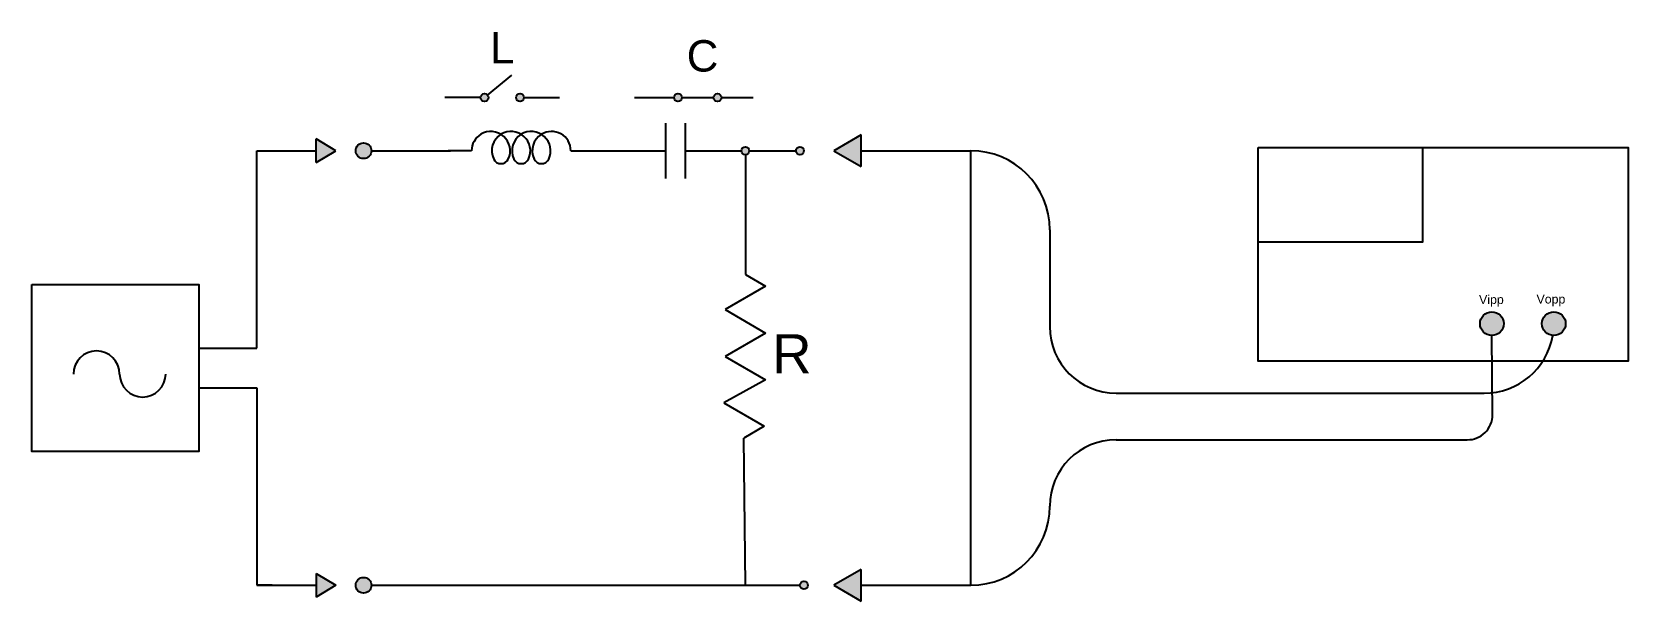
# Model space of a CAD drawing. Header units: millimetres. Extents: x 34 to 438, y 40 to 184.
import ezdxf

# ---------------------------------------------------------------- set-up
doc = ezdxf.new("R2010")
doc.units = ezdxf.units.MM
doc.styles.get("Standard").update_dxf_attribs({"font": 'arial.ttf'})

msp = doc.modelspace()

# ---------------------------------------------------------------- hatches: boundary and pattern name
h = msp.add_hatch(color=256)
h.dxf.hatch_style = 1
h.paths.add_polyline_path([(105.76, 157.26), (105.76, 151.26), (110.76, 154.26)])
h.paths.add_polyline_path([(119.76, 154.26, 1), (115.76, 154.26, 1)])
h.paths.add_polyline_path([(110.76, 44.26), (105.76, 47.26), (105.76, 41.26)])
h.paths.add_polyline_path([(119.76, 44.26, 1), (115.76, 44.26, 1)])
h.paths.add_polyline_path([(228.25, 44.26, 1), (230.25, 44.26, 1)])
h.paths.add_polyline_path([(243.72, 48.26), (236.79, 44.26), (243.72, 40.26)])
h.paths.add_polyline_path([(243.72, 158.26), (236.79, 154.26), (243.72, 150.26)])
h.paths.add_polyline_path([(227.25, 154.26, 1), (229.25, 154.26, 1)])
h.paths.add_polyline_path([(215.42, 154.26, 1), (213.42, 154.26, 1)])
h.paths.add_polyline_path([(400.45, 110.49, 1), (406.45, 110.49, 1)])
h.paths.add_polyline_path([(422.12, 110.49, 1), (416.12, 110.49, 1)])
h.paths.add_polyline_path([(196.37, 167.71, 1), (198.37, 167.71, 1)])
h.paths.add_polyline_path([(208.37, 167.71, 1), (206.37, 167.71, 1)])
h.paths.add_polyline_path([(158.37, 167.71, 1), (156.37, 167.71, 1)])
h.paths.add_polyline_path([(149.37, 167.71, 1), (147.37, 167.71, 1)])

# ---------------------------------------------------------------- linework, layer by layer
for p, q in [((149.15, 168.34), (155.33, 173.43)), ((147.37, 167.71), (138.37, 167.71)), ((158.37, 167.71), (167.37, 167.71)), ((186.37, 167.71), (196.37, 167.71)), ((198.37, 167.71), (206.37, 167.71)), ((208.37, 167.71), (216.37, 167.71)), ((194.23, 161.26), (194.23, 147.26)), ((199.23, 147.26), (199.23, 161.26)), ((243.72, 158.26), (236.79, 154.26)), ((243.72, 150.26), (243.72, 158.26)), ((90.76, 104.26), (90.76, 154.26)), ((90.76, 154.26), (105.76, 154.26)), ((105.76, 151.26), (105.76, 157.26)), ((110.76, 154.26), (105.76, 157.26)), ((105.76, 151.26), (110.76, 154.26)), ((119.76, 154.26), (139.76, 154.26)), ((145.12, 154.26), (139.15, 154.26)), ((170.21, 154.26), (194.23, 154.26)), ((199.23, 154.26), (213.42, 154.26)), ((215.42, 154.26), (218.25, 154.26)), ((218.25, 154.26), (227.25, 154.26)), ((236.79, 154.26), (243.72, 150.26)), ((243.72, 154.26), (271.5, 154.26)), ((271.5, 44.26), (271.5, 154.26)), ((214.42, 153.26), (214.42, 122.93)), ((291.5, 134.26), (291.5, 109.73)), ((214.42, 122.93), (219.55, 119.97)), ((219.55, 119.97), (209.29, 114.04)), ((209.29, 114.04), (219.55, 108.12)), ((219.55, 108.12), (209.29, 102.19)), ((403.6, 87.36), (403.47, 107.49)), ((76.04, 104.26), (90.76, 104.26)), ((209.29, 102.19), (219.55, 96.27)), ((76.04, 94.26), (90.76, 94.26)), ((90.76, 94.26), (90.76, 44.26)), ((219.55, 96.27), (208.95, 90.42)), ((208.95, 90.42), (219.21, 84.5)), ((308.34, 92.88), (401.51, 92.88)), ((219.21, 84.5), (214.06, 81.52)), ((214.42, 44.26), (214.06, 81.52)), ((308.34, 81.1), (397.19, 81.1)), ((105.76, 47.26), (105.76, 41.26)), ((105.76, 47.26), (110.76, 44.26)), ((243.72, 48.26), (236.79, 44.26)), ((243.72, 40.26), (243.72, 48.26)), ((94.64, 44.26), (90.76, 44.26)), ((90.76, 44.26), (105.76, 44.26)), ((110.76, 44.26), (105.76, 41.26)), ((119.76, 44.26), (214.42, 44.26)), ((214.42, 44.26), (228.25, 44.26)), ((236.79, 44.26), (243.72, 40.26)), ((243.72, 44.26), (271.5, 44.26))]:
    msp.add_line(p, q)
for points in [[(344.28, 155.1), (437.93, 155.1), (437.93, 101.03), (344.28, 101.03)], [(344.28, 155.1), (385.85, 155.1), (385.85, 131.1), (344.28, 131.1)], [(33.78, 120.39), (76.04, 120.39), (76.04, 78.13), (33.78, 78.13)]]:
    msp.add_lwpolyline(points, close=True)
for centre, radius in [((148.37, 167.71), 1), ((157.37, 167.71), 1), ((197.37, 167.71), 1), ((207.37, 167.71), 1), ((117.76, 154.26), 2), ((214.42, 154.26), 1), ((228.25, 154.26), 1), ((403.45, 110.49), 3), ((419.12, 110.49), 3), ((117.76, 44.26), 2), ((229.25, 44.26), 1)]:
    msp.add_circle(centre, radius)
for centre, radius, start, end in [((149.99, 154.26), 4.88, 121.6242, 180), ((149.99, 154.26), 4.88, 334.5813, 121.6242), ((155.11, 154.26), 4.88, 121.6242, 205.4187), ((155.11, 154.26), 4.88, 334.5813, 121.6242), ((160.22, 154.26), 4.88, 121.6242, 205.4187), ((160.22, 154.26), 4.88, 334.5813, 121.6242), ((165.34, 154.26), 4.88, 121.6242, 205.4187), ((165.34, 154.26), 4.88, 0, 121.6242), ((271.5, 134.26), 20, 0, 90), ((152.55, 153.04), 2.05, 205.4187, 334.5813), ((157.66, 153.04), 2.05, 205.4187, 334.5813), ((162.78, 153.04), 2.05, 205.4187, 334.5813), ((308.34, 109.73), 16.84, 180, 270), ((401.51, 110.49), 17.61, 270, 350.2254), ((50.13, 97.74), 5.84, 0, 180), ((61.82, 97.74), 5.84, 180, 0), ((397.34, 87.36), 6.26, 268.616, 0.7582), ((308.34, 64.26), 16.84, 90, 180), ((271.5, 64.26), 20, 270, 0)]:
    msp.add_arc(centre, radius, start, end)

# ---------------------------------------------------------------- texts
for s, height, p in [('L', 7.95, (149.77, 176.39)), ('C', 7.95, (199.57, 174.3)), ('Vipp', 2.238, (400.2, 115.47)), ('Vopp', 2.238, (414.75, 115.58)), ('R', 9.92, (221.19, 97.9))]:
    msp.add_text(s, height=height).set_placement(p)

doc.saveas('drawing.dxf')
